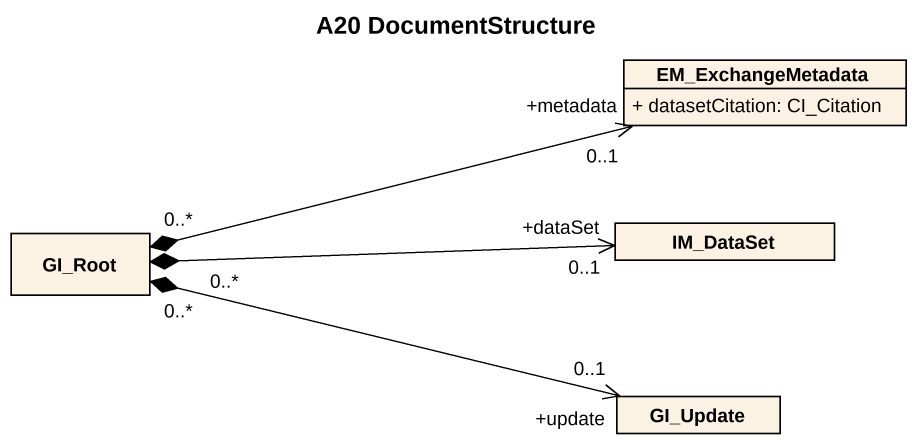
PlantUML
@startuml
title A20 DocumentStructure
hide circle
hide empty members
skinparam classAttributeIconSize 0
class EM_ExchangeMetadata {
  + datasetCitation: CI_Citation
}
class GI_Root
class IM_DataSet
class GI_Update
GI_Root "0..*" *-right-> "+metadata\n0..1" EM_ExchangeMetadata
GI_Root "0..*" *-right-> "+dataSet\n0..1" IM_DataSet
GI_Root "0..*" *-right-> "+update\n0..1" GI_Update
@enduml
